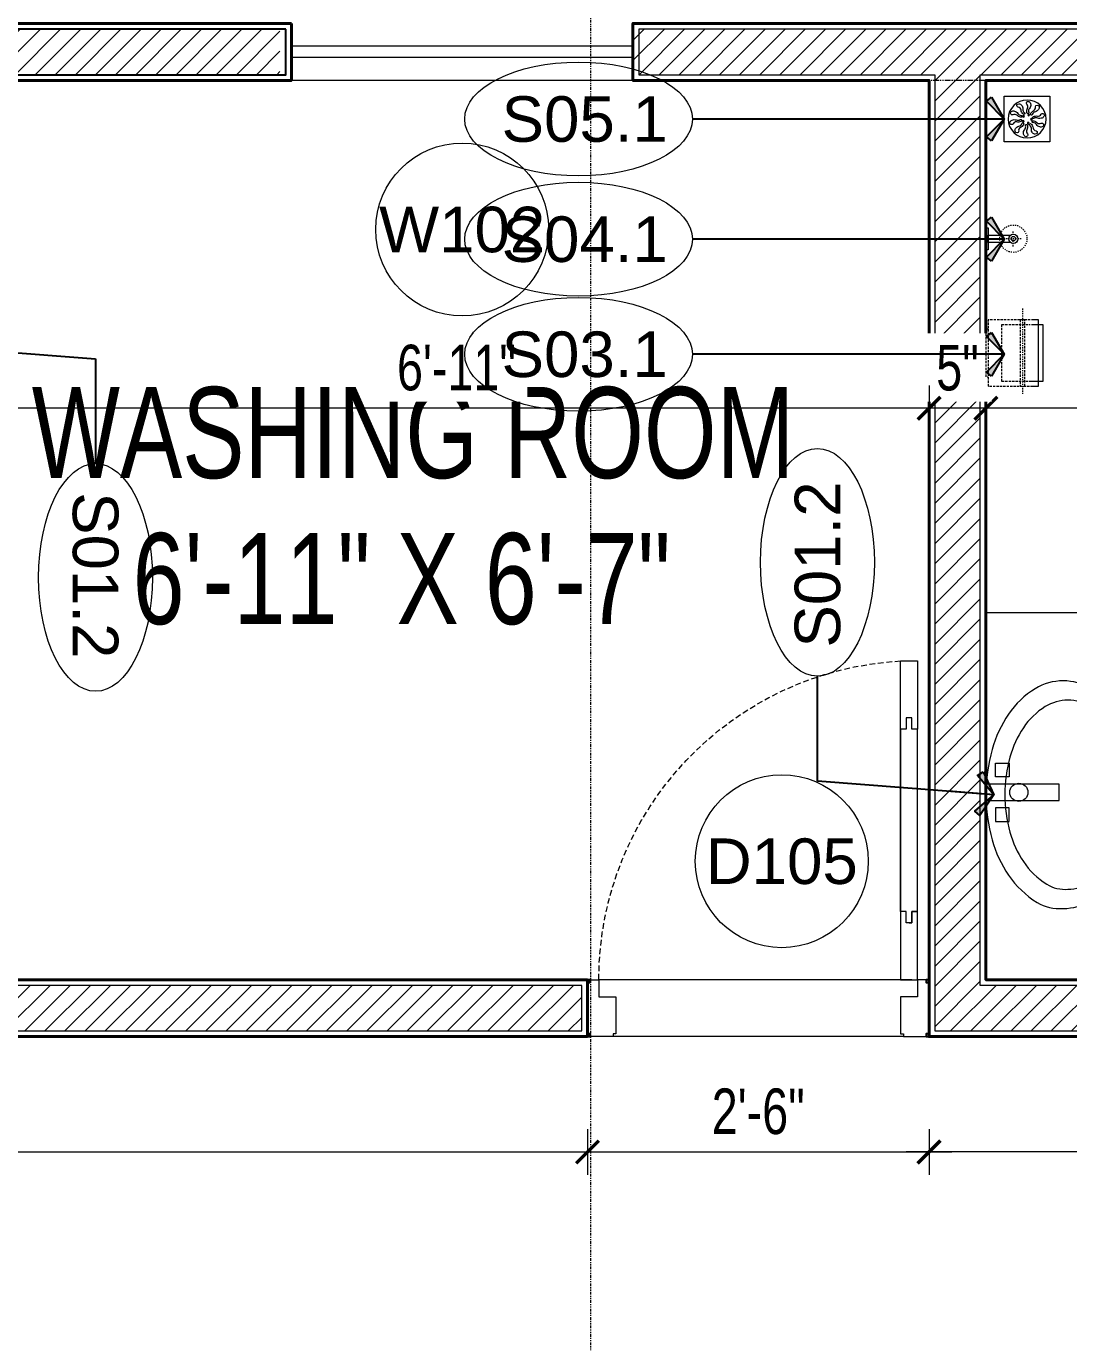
# Model space of a CAD drawing. Header units: inches. Extents: x 735 to 7643, y 526 to 1733.
# Drawn here: x 4946.1 to 5037.6, y 1338.2 to 1453.8 of the extents above; entities that cross this region are included whole.
import ezdxf
from ezdxf.enums import TextEntityAlignment as Align

# ---------------------------------------------------------------- set-up
doc = ezdxf.new("R2010")
doc.units = ezdxf.units.IN
doc.header["$MEASUREMENT"] = 0
for name, pattern in [('ACAD_ISO12W100', [21, 12, -3, 0, -3, 0, -3]), ('CENTER', [2, 1.25, -0.25, 0.25, -0.25]), ('DASH', [0.35, 0.25, -0.1]), ('DASHED', [0.75, 0.5, -0.25]), ('PHANTOMX2', [5, 2.5, -0.5, 0.5, -0.5, 0.5, -0.5])]:
    doc.linetypes.add(name, pattern=pattern)
for name, color, linetype, lineweight in [('Dimension', 22, 'Continuous', 13), ('DOOR', 115, 'Continuous', 15), ('Door & Window Dim', 5, 'Continuous', 15), ('Elevation Marker', 252, 'Continuous', 15), ('Glass', 5, 'Continuous', 9), ('grid', 9, 'Continuous', 13), ('HACTH', 8, 'Continuous', 9), ('I-DOOR-IDEN-N', 7, 'Continuous', 15), ('I-FURN-CODE', 171, 'Continuous', 15), ('I-WC----EXST', 7, 'Continuous', 15), ('I-WC----N', 7, 'Continuous', 15), ('wall 05', 3, 'Continuous', 40), ('WINDOW', 140, 'Continuous', 9)]:
    doc.layers.add(name, color=color, linetype=linetype, lineweight=lineweight)
for name, color, linetype in [('FREE-TEXT', 7, 'Continuous'), ('HATCH', 8, 'Continuous'), ('Text', 7, 'Continuous')]:
    doc.layers.add(name, color=color, linetype=linetype)
doc.styles.add('Arial', font='arial.ttf')
doc.styles.get("Standard").update_dxf_attribs({"font": 'isocp3.shx'})
doc.styles.add('Swiss721', font='swisscl.ttf')
doc.dimstyles.new('DIM08', dxfattribs={"dimtxt": 8, "dimasz": 4, "dimexe": 4, "dimexo": 0, "dimgap": 3, "dimtad": 1, "dimdec": 1, "dimzin": 3, "dimdsep": 46, "dimlunit": 4, "dimtxsty": 'Swiss721', "dimblk": 'ARCHTICK', "dimcen": 0, "dimdle": 4, "dimclrd": 256, "dimclre": 256, "dimclrt": 256, "dimadec": 0, "dimazin": 0, "dimtfac": 1, "dimtdec": 1, "dimtofl": 0, "dimtmove": 0, "dimatfit": 3, "dimldrblk": 'ARCHTICK', "dimfxl": 4, "dimfxlon": 1, "dimtfill": 1, "dimtolj": 1, "dimtzin": 0, "dimlwd": 9, "dimlwe": 9, "dimarcsym": 0})
doc.dimstyles.new('F50', dxfattribs={"dimscale": 50, "dimtxt": 1.6, "dimasz": 1, "dimexe": 1.5, "dimexo": 1, "dimgap": 0.5, "dimtad": 1, "dimdec": 0, "dimzin": 12, "dimdsep": 46, "dimtxsty": 'Arial', "dimblk1": 'ARCHTICK', "dimblk2": 'ARCHTICK', "dimsah": 1, "dimcen": 0, "dimdle": 1.5, "dimclrd": 9, "dimclre": 9, "dimclrt": 2, "dimadec": 0, "dimazin": 3, "dimtfac": 1, "dimtdec": 0, "dimtix": 1, "dimtmove": 2, "dimatfit": 3, "dimldrblk": 'ArrowNote', "dimfxl": 1, "dimtolj": 1, "dimtzin": 0, "dimarcsym": 0})
doc.dimstyles.get("Standard").update_dxf_attribs({"dimtxt": 2, "dimasz": 3, "dimexe": 2, "dimexo": 2, "dimgap": 1, "dimtad": 0, "dimtih": 1, "dimtoh": 1, "dimdec": 1, "dimzin": 0, "dimdsep": 46, "dimtxsty": 'Standard', "dimcen": 0, "dimclrd": 256, "dimclre": 256, "dimclrt": 256, "dimadec": 1, "dimazin": 0, "dimtfac": 1, "dimtdec": 1, "dimtofl": 0, "dimtmove": 0, "dimatfit": 3, "dimfxl": 1, "dimtolj": 1, "dimtzin": 0, "dimlwd": -1, "dimlwe": -1, "dimarcsym": 0})

# ---------------------------------------------------------------- blocks, each defined once
blk = doc.blocks.new('_ArchTick')
at = {"color": 0, "linetype": 'ByBlock', "const_width": 0.15}
blk.add_lwpolyline([(-0.5, -0.5), (0.5, 0.5)], dxfattribs=at)
blk = doc.blocks.new('*D403')
at = {"layer": 'Defpoints', "color": 0, "transparency": 16777216}
for p in [(4995.357178745646, 1365.08482493271), (5025.357178745646, 1365.084824932681), (5025.357178745646, 1354.948557167314)]:
    blk.add_point(p, dxfattribs=at)
at = {"layer": 'Door & Window Dim', "lineweight": 9, "transparency": 16777216}
for p, q in [((4995.357178745646, 1356.948557167314), (4995.357178745646, 1352.948557167314)), ((5025.357178745646, 1356.948557167314), (5025.357178745646, 1352.948557167314)), ((4993.357178745646, 1354.948557167314), (5027.357178745646, 1354.948557167314))]:
    blk.add_line(p, q, dxfattribs=at)
at = {"layer": 'Door & Window Dim', "lineweight": 9, "transparency": 16777216, "xscale": 2, "yscale": 2, "zscale": 2, "rotation": 180}
blk.add_blockref('_ArchTick', (4995.357178745646, 1354.948557167314), dxfattribs=at)
at = {"layer": 'Door & Window Dim', "lineweight": 9, "transparency": 16777216, "xscale": 2, "yscale": 2, "zscale": 2}
blk.add_blockref('_ArchTick', (5025.357178745646, 1354.948557167314), dxfattribs=at)
at = {"layer": 'Door & Window Dim', "transparency": 16777216, "insert": (5010.357178745646, 1358.497049958926), "char_height": 4, "attachment_point": 5, "style": 'Swiss721', "bg_fill": 3, "box_fill_scale": 1.25, "bg_fill_color": 256, "bg_fill_true_color": 13158600, "bg_fill_transparency": 0}
blk.add_mtext('\\A1;2\'-6"', dxfattribs=at)
blk = doc.blocks.new('A$C4F64215B')
at = {"layer": 'Defpoints'}
for points in [[(0, 5), (0.25, 5), (0.25, 4.75), (0, 4.75)], [(29.75, 5), (30, 5), (30, 4.75), (29.75, 4.75)], [(0, 0.25), (0.25, 0.25), (0.25, 0), (0, 0)], [(29.75, 0.25), (30, 0.25), (30, 0), (29.75, 0)]]:
    blk.add_lwpolyline(points, close=True, dxfattribs=at)
at = {"layer": 'DOOR'}
for points in [[(1.749999999970896, 10), (1.999999999970896, 10), (1.999999999970896, 11), (2.499999999970896, 11), (2.499999999970896, 5), (1, 5), (0.9999999999708962, 11), (1.499999999970896, 11), (1.499999999970896, 10), (1.749999999970896, 10), (1.499999999970896, 10), (1.499999999970896, 11), (1, 11), (1, 26.99999999994179), (1.499999999970896, 26.99999999994179), (1.499999999970896, 27.99999999994179), (1.999999999970896, 27.99999999994179), (1.999999999970896, 26.99999999994179), (2.499999999970896, 26.99999999994179), (2.499999999970896, 11), (2.500000000174623, 32.99999999994179), (1, 32.99999999994179), (0.9999999999708962, 26.99999999994179)], [(1, 5), (1, 3.5), (2.5, 3.5), (2.5, 0.25), (2.25, 0.25), (2.25, 0), (0.25, 0), (0.25, 0.25), (0, 0.25), (0, 4.75), (0.25, 4.75), (0.2499999999708962, 5), (1, 5)], [(29, 5), (29, 3.5), (27.5, 3.5), (27.5, 0.25), (27.75, 0.25), (27.75, 0), (29.75, 0), (29.75, 0.25), (30, 0.25), (30, 4.75), (29.75, 4.75), (29.7500000000291, 5), (29, 5)]]:
    blk.add_lwpolyline(points, dxfattribs=at)
at = {"layer": 'DOOR', "linetype": 'DASHED', "lineweight": 0}
blk.add_arc((0.9266246046317974, 4.970734000846278), 28.0733906499506, 0.05972982000981737, 86.78717007072858, dxfattribs=at)
at = {"layer": 'HACTH', "lineweight": 0, "ltscale": 10}
for p, q in [((1.5, 5.000000000029104), (29, 5)), ((2.25, 2.91038304567337e-11), (27.75, 0))]:
    blk.add_line(p, q, dxfattribs=at)
blk = doc.blocks.new('*D462')
at = {"layer": 'Defpoints', "color": 0, "transparency": 16777216}
for p in [(4865.357178745704, 1365.08482493271), (4995.357178745646, 1365.08482493271), (4995.357178745646, 1354.948557167314)]:
    blk.add_point(p, dxfattribs=at)
at = {"layer": 'Dimension', "lineweight": 9, "transparency": 16777216}
for p, q in [((4865.357178745704, 1356.948557167314), (4865.357178745704, 1352.948557167314)), ((4995.357178745646, 1356.948557167314), (4995.357178745646, 1352.948557167314)), ((4863.357178745704, 1354.948557167314), (4997.357178745646, 1354.948557167314))]:
    blk.add_line(p, q, dxfattribs=at)
at = {"layer": 'Dimension', "lineweight": 9, "transparency": 16777216, "xscale": 2, "yscale": 2, "zscale": 2, "rotation": 180}
blk.add_blockref('_ArchTick', (4865.357178745704, 1354.948557167314), dxfattribs=at)
at = {"layer": 'Dimension', "lineweight": 9, "transparency": 16777216, "xscale": 2, "yscale": 2, "zscale": 2}
blk.add_blockref('_ArchTick', (4995.357178745646, 1354.948557167314), dxfattribs=at)
at = {"layer": 'Dimension', "transparency": 16777216, "insert": (4930.357178745675, 1358.497049958926), "char_height": 4, "attachment_point": 5, "style": 'Swiss721', "bg_fill": 3, "box_fill_scale": 1.25, "bg_fill_color": 256, "bg_fill_true_color": 13158600, "bg_fill_transparency": 0}
blk.add_mtext('\\A1;10\'-10"', dxfattribs=at)
blk = doc.blocks.new('*D463')
at = {"layer": 'Defpoints', "color": 0, "transparency": 16777216}
for p in [(5025.357178745646, 1365.08482493271), (5072.357178745762, 1365.084824930789), (5025.357178745646, 1354.948557167314)]:
    blk.add_point(p, dxfattribs=at)
at = {"layer": 'Dimension', "lineweight": 9, "transparency": 16777216}
for p, q in [((5025.357178745646, 1356.948557167314), (5025.357178745646, 1352.948557167314)), ((5072.357178745762, 1356.948557167314), (5072.357178745762, 1352.948557167314)), ((5074.357178745762, 1354.948557167314), (5023.357178745646, 1354.948557167314))]:
    blk.add_line(p, q, dxfattribs=at)
at = {"layer": 'Dimension', "lineweight": 9, "transparency": 16777216, "xscale": 2, "yscale": 2, "zscale": 2, "rotation": 180}
blk.add_blockref('_ArchTick', (5025.357178745646, 1354.948557167314), dxfattribs=at)
at = {"layer": 'Dimension', "lineweight": 9, "transparency": 16777216, "xscale": 2, "yscale": 2, "zscale": 2}
blk.add_blockref('_ArchTick', (5072.357178745762, 1354.948557167314), dxfattribs=at)
at = {"layer": 'Dimension', "transparency": 16777216, "insert": (5048.857178745704, 1358.497049958926), "char_height": 4, "attachment_point": 5, "style": 'Swiss721', "bg_fill": 3, "box_fill_scale": 1.25, "bg_fill_color": 256, "bg_fill_true_color": 13158600, "bg_fill_transparency": 0}
blk.add_mtext('\\A1;3\'-11"', dxfattribs=at)
blk = doc.blocks.new('*D464')
at = {"layer": 'Defpoints', "color": 0, "transparency": 16777216}
for p in [(5030.357178745675, 1420.283626028628), (5030.357178745675, 1420.062819100189), (5102.357178745704, 1420.062819100072)]:
    blk.add_point(p, dxfattribs=at)
at = {"layer": 'Dimension', "lineweight": 9, "transparency": 16777216}
for p, q in [((5030.357178745675, 1420.062819100189), (5030.357178745675, 1422.283626028628)), ((5102.357178745704, 1420.062819100072), (5102.357178745704, 1422.283626028628)), ((5104.357178745704, 1420.283626028628), (5028.357178745675, 1420.283626028628))]:
    blk.add_line(p, q, dxfattribs=at)
at = {"layer": 'Dimension', "lineweight": 9, "transparency": 16777216, "xscale": 2, "yscale": 2, "zscale": 2, "rotation": 180}
blk.add_blockref('_ArchTick', (5030.357178745675, 1420.283626028628), dxfattribs=at)
at = {"layer": 'Dimension', "lineweight": 9, "transparency": 16777216, "xscale": 2, "yscale": 2, "zscale": 2}
blk.add_blockref('_ArchTick', (5102.357178745704, 1420.283626028628), dxfattribs=at)
at = {"layer": 'Dimension', "transparency": 16777216, "insert": (5066.357178745689, 1423.83211882024), "char_height": 4, "attachment_point": 5, "style": 'Swiss721', "bg_fill": 3, "box_fill_scale": 1.25, "bg_fill_color": 256, "bg_fill_true_color": 13158600, "bg_fill_transparency": 0}
blk.add_mtext('\\A1;6\'-0"', dxfattribs=at)
blk = doc.blocks.new('*D465')
at = {"layer": 'Defpoints', "color": 0, "transparency": 16777216}
blk.add_point((5030.357178745675, 1420.062819100189), dxfattribs=at)
at = {"layer": 'Dimension', "lineweight": 9, "transparency": 16777216}
for p, q in [((5025.357178745646, 1422.283626028628), (5025.357178745646, 1418.283626028628)), ((5030.357178745675, 1420.062819100189), (5030.357178745675, 1422.283626028628)), ((5032.357178745675, 1420.283626028628), (5023.357178745646, 1420.283626028628))]:
    blk.add_line(p, q, dxfattribs=at)
at = {"layer": 'Dimension', "lineweight": 9, "transparency": 16777216, "xscale": 2, "yscale": 2, "zscale": 2, "rotation": 180}
blk.add_blockref('_ArchTick', (5025.357178745646, 1420.283626028628), dxfattribs=at)
at = {"layer": 'Dimension', "lineweight": 9, "transparency": 16777216, "xscale": 2, "yscale": 2, "zscale": 2}
blk.add_blockref('_ArchTick', (5030.357178745675, 1420.283626028628), dxfattribs=at)
at = {"layer": 'Dimension', "transparency": 16777216, "insert": (5027.85717874566, 1423.824255124303), "char_height": 4, "attachment_point": 5, "style": 'Swiss721', "bg_fill": 3, "box_fill_scale": 1.25, "bg_fill_color": 256, "bg_fill_true_color": 13158600, "bg_fill_transparency": 0}
blk.add_mtext('\\A1;5"', dxfattribs=at)
at = {"layer": 'Defpoints', "color": 0, "transparency": 16777216}
for p in [(5025.357178745646, 1425.483833012288), (5025.357178745646, 1420.283626028628)]:
    blk.add_point(p, dxfattribs=at)
blk = doc.blocks.new('*D466')
at = {"layer": 'Defpoints', "color": 0, "transparency": 16777216}
for p in [(4942.357178745762, 1431.643253588089), (5025.357178745646, 1425.483833012288), (4942.357178745762, 1420.283626028628)]:
    blk.add_point(p, dxfattribs=at)
at = {"layer": 'Dimension', "lineweight": 9, "transparency": 16777216}
for p, q in [((4942.357178745762, 1422.283626028628), (4942.357178745762, 1418.283626028628)), ((5025.357178745646, 1422.283626028628), (5025.357178745646, 1418.283626028628)), ((5027.357178745646, 1420.283626028628), (4940.357178745762, 1420.283626028628))]:
    blk.add_line(p, q, dxfattribs=at)
at = {"layer": 'Dimension', "lineweight": 9, "transparency": 16777216, "xscale": 2, "yscale": 2, "zscale": 2, "rotation": 180}
blk.add_blockref('_ArchTick', (4942.357178745762, 1420.283626028628), dxfattribs=at)
at = {"layer": 'Dimension', "lineweight": 9, "transparency": 16777216, "xscale": 2, "yscale": 2, "zscale": 2}
blk.add_blockref('_ArchTick', (5025.357178745646, 1420.283626028628), dxfattribs=at)
at = {"layer": 'Dimension', "transparency": 16777216, "insert": (4983.857178745704, 1423.83211882024), "char_height": 4, "attachment_point": 5, "style": 'Swiss721', "bg_fill": 3, "box_fill_scale": 1.25, "bg_fill_color": 256, "bg_fill_true_color": 13158600, "bg_fill_transparency": 0}
blk.add_mtext('\\A1;6\'-11"', dxfattribs=at)
blk = doc.blocks.new('wall&door')
at = {"color": 0, "linetype": 'ByBlock', "lineweight": -2}
blk.add_circle((0, 0), 3.038638923750113, dxfattribs=at)
at = {"color": 0, "linetype": 'ByBlock', "lineweight": -2, "ltscale": 25.4, "style": 'Arial'}
blk.add_attdef('PT1', text='', height=1.6, dxfattribs=at).set_placement((0, 0), align=Align.MIDDLE_CENTER)
blk = doc.blocks.new('Floor Fin')
at = {"extrusion": (0, 0, -1)}
blk.add_ellipse((0, -2.273736754432321e-13), major_axis=(4, -7.347638122934264e-16), ratio=0.5, start_param=4.71238898038469, end_param=10.99557428756428, dxfattribs=at)
at = {"color": 0, "linetype": 'ByBlock', "lineweight": -2, "ltscale": 25.4, "style": 'Arial'}
blk.add_attdef('CA3', text='', height=1.6, dxfattribs=at).set_placement((0, 0), align=Align.MIDDLE_CENTER)
blk = doc.blocks.new('ArrowNote')
at = {"linetype": 'ByBlock', "lineweight": -2}
h = blk.add_hatch(color=0, dxfattribs=at)
h.paths.add_polyline_path([(-0.5556250000008731, -0.9623707299615489), (-0.7857724105924717, -0.7857724105997477), (0, 0)])
h.paths.add_polyline_path([(-0.5556250000008731, 0.9623707299615489), (0, 0), (-0.7857724105924717, 0.7857724105997477)])
at = {"color": 0, "linetype": 'ByBlock', "lineweight": -2}
for points in [[(-0.5556250000008731, 0.9623707299615489), (0, 0), (-0.7857724105924717, 0.7857724105997477)], [(-0.5556250000008731, -0.9623707299615489), (-0.7857724105924717, -0.7857724105997477), (0, 0)]]:
    blk.add_lwpolyline(points, close=True, dxfattribs=at)
blk.add_lwpolyline([(0, 0), (-2.000452689640952, 0)], dxfattribs=at)
blk = doc.blocks.new('HANDWASH-02-PLAN')
at = {"layer": 'I-WC----N', "color": 2}
for points in [[(5.105388728001799, -0.03545327218080305, 0.0685128341849857), (104.4428761235836, 13.64052750168047, 0.08064845703360715), (181.8497132692291, 49.5702046223896, 0.1070510984843923), (241.6892139073075, 112.2794171914615, 0.1606025609484499), (255.0596095666779, 169.3288566819028, 0.1380408177290992), (237.8797932018615, 230.3704045662143, 0.1070510984844329), (181.8497132692292, 289.0875087414161, 0.08064845703366162), (104.4428761235695, 325.0171858621216, 0.06851283418501364), (5.105388728001819, 338.6931666359865, 0.06851283418498871), (-94.23209866757678, 325.0171858621252, 0.08064845703361595), (-171.638935813226, 289.0875087414161, 0.1070510984844098), (-227.6690157458597, 230.370404566218, 0.1380408177290767), (-244.8488321106743, 169.3288566819029, 0.138040817729059), (-227.6690157458634, 108.2873087975913, 0.1070510984844102), (-171.6389358132265, 49.57020462238962, 0.08064845703363416), (-94.2320986675627, 13.6405275016773, 0.06851283418498137)], [(5.105388728001802, 41.53578644381878, 0.0675216935736056), (87.72235935093113, 52.74376115667882, 0.07986260034694788), (151.9391352699427, 82.12223381210605, 0.1071148054250401), (201.6999565374776, 133.5496735962301, 0.1625513480041399), (212.7596645016683, 180.1065854971625, 0.1397781252770938), (198.5596568842125, 229.9089738032076, 0.1071148054249968), (151.9391352699427, 278.090937182219, 0.079862600346856), (87.72235935093114, 307.4694098376604, 0.06752169357352077), (5.105388728001818, 318.6773845505068, 0.06752169357355169), (-77.51158189494207, 307.4694098376535, 0.07986260034685971), (-141.7283578139395, 278.090937182219, 0.1071148054249977), (-188.3488794282057, 229.9089738032108, 0.1397781252771178), (-202.5488870456652, 180.1065854971625, 0.1397781252770914), (-188.3488794282075, 130.3041971911107, 0.1071148054249686), (-141.7283578139395, 82.12223381210607, 0.07986260034688351), (-77.51158189494208, 52.74376115667565, 0.06752169357357289)]]:
    blk.add_lwpolyline(points, format="xyb", close=True, dxfattribs=at)
blk.add_circle((-0.02187734048447522, 72.32929734456184), 20.01578208547983, dxfattribs=at)
blk = doc.blocks.new('A$C01EB0BB3')
at = {"layer": 'I-WC----N', "color": 250, "ltscale": 0.5}
for points in [[(9.078843707087799, 6.421769326931098), (9.078843707087799, 0.003781239152885973), (10.50733516400214, 0.003781239152885973), (10.50733516400214, 6.421769326931098)], [(8.434620618761983, 2.055171582615003), (8.434620618761983, 0.8500512700120453), (7.2301993334695, 0.8500512700120453), (7.2301993334695, 2.055171582615003)], [(11.15155825234251, 2.055171582615003), (11.15155825234251, 0.8500512700120453), (12.35597953763499, 0.8500512700120453), (12.35597953763499, 2.055171582615003)]]:
    blk.add_lwpolyline(points, close=True, dxfattribs=at)
at = {"layer": 'I-WC----N', "color": 2, "xscale": 0.03999999999359716, "yscale": 0.03999999999359716, "zscale": 0.03999999999359716}
blk.add_blockref('HANDWASH-02-PLAN', (9.793964529162622, 0.001415080594597384), dxfattribs=at)
blk = doc.blocks.new('h')
at = {"layer": 'I-WC----N', "color": 252, "linetype": 'CENTER', "ltscale": 0.2}
for p, q in [((544297.3725312217, -25836.7882816003), (544297.3725312217, -25800.90632244026)), ((544280.5394874534, -25819.8480072173), (544314.2055749901, -25819.8480072173))]:
    blk.add_line(p, q, dxfattribs=at)
at = {"layer": 'I-WC----N'}
blk.add_lwpolyline([(544273.0331409274, -25759.8480072173), (544321.0331409274, -25759.8480072173), (544321.0331409274, -25764.8480072173), (544273.0331409274, -25764.8480072173)], close=True, dxfattribs=at)
blk.add_lwpolyline([(544289.0331409274, -25813.8480072173), (544289.0331409274, -25764.8480072173), (544305.0331409274, -25764.8480072173), (544305.0331409274, -25813.8480072173)], dxfattribs=at)
at = {"layer": 'I-WC----N', "linetype": 'DASH', "ltscale": 5}
blk.add_circle((544297.3725312217, -25819.8480072173), 30, dxfattribs=at)
at = {"layer": 'I-WC----N'}
for centre, radius in [((544297.0331409274, -25819.8480072173), 10), ((544297.3725312217, -25819.8480072173), 5)]:
    blk.add_circle(centre, radius, dxfattribs=at)
blk = doc.blocks.new('typical king$0$5767 PAPER HOLDER')
at = {"color": 0, "linetype": 'CENTER', "lineweight": -2, "ltscale": 0.5}
blk.add_line((80, 97.5), (80, -92.5), dxfattribs=at)
at = {"color": 0, "linetype": 'DASHED', "lineweight": -2, "ltscale": 10, "flags": 128}
for points in [[(96.99689220590517, 72.5), (5, 72.5), (5, -72.5), (99.99999999254942, -72.5)], [(5, 52.5), (0, 52.5), (0, -52.5), (5, -52.5)]]:
    blk.add_lwpolyline(points, dxfattribs=at)
at = {"color": 0, "linetype": 'DASHED', "lineweight": -2, "ltscale": 10}
blk.add_lwpolyline([(99.999999992433, -62.5), (35, -62.5), (35, 62.5), (96.99689220590517, 62.5)], dxfattribs=at)
blk.add_lwpolyline([(75, -72.5), (85, -72.5), (85, 72.5), (75, 72.5)], close=True, dxfattribs=at)
at = {"color": 0, "linetype": 'ByBlock', "lineweight": -2, "flags": 128}
blk.add_lwpolyline([(99.99999999254942, -72.5), (115, -72.5), (115, 72.5), (99.99999998987187, 72.5)], dxfattribs=at)
at = {"color": 0, "linetype": 'ByBlock', "lineweight": -2}
blk.add_lwpolyline([(99.99999999138527, 62.5), (125, 62.5), (125, -62.5), (99.999999992433, -62.5)], dxfattribs=at)
blk = doc.blocks.new('floor drain 01')
at = {"color": 0}
blk.add_lwpolyline([(-10, -10), (90, -10), (90, 90), (-10, 90)], close=True, dxfattribs=at)
for points in [[(13.58954937255476, 67.51505117848865, 0.191053483995659), (14.79069440408784, 61.03305027249735, 0.1943362673357394), (21.89737514902663, 55.74993930227356, -0.2726064091756643), (28.50698137920699, 49.88544705393724, 1.04073225767722), (32.45272628399835, 51.02199114018003, 0.09134571656797691), (31.83705554960761, 52.57716721325414, 0.1607825822646609), (25.31024571598391, 58.64739925469621, -0.3236584951667658), (21.53147589240689, 66.62494710457395, 0.9107900233739347)], [(34.80643791207694, 77.78381738965982, 0.191053483995659), (31.96816011739429, 71.83375316375168, 0.1943362673357394), (34.61225089913933, 63.38242447105586, -0.2726064091756643), (36.51247260975651, 54.75292151322355, 1.04073225767722), (40.37269114558876, 53.35315432940843, 0.09134571656797691), (40.78871261903259, 54.97320037975442, 0.1607825822646609), (39.07640541647561, 63.72048382583307, -0.3236584951667658), (40.70840138709173, 72.39556078397436, 0.9107900233739347)], [(58.00709064648254, 73.6204495827551, 0.191053483995659), (52.21351567364763, 70.47504433599534, 0.1943362673357394), (49.38506368288654, 62.08361823129235, -0.2726064091756643), (45.8500807666278, 53.98528138783877, 1.04073225767722), (48.15030065688188, 50.58386642200639, 0.09134571656797691), (49.43910827529908, 51.6499799216399, 0.1607825822646609), (53.19534685611143, 59.73314980516443, -0.3236584951667658), (59.614741629528, 65.79217132847407, 0.9107900233739347)], [(2.460555314450176, 46.73647061924567, 0.191053483995659), (7.242326595514896, 42.19843706412939, 0.1943362673357394), (16.09708680634503, 42.10151264068554, -0.2726064091756643), (24.89143262842845, 41.24206781401881, 1.04073225767722), (27.41556345943536, 44.48080195893999, 0.09134571656797691), (26.00336581190641, 45.37708365335129, 0.1607825822646609), (17.15507286542561, 46.45164196996484, -0.3236584951667658), (9.40889888475067, 50.68450857987045, 0.9107900233739347)], [(5.670353207518929, 23.38478724771994, 0.191053483995659), (12.20627663533378, 22.5240956194466, 0.1943362673357394), (19.42689887357119, 27.65037957820459, -0.2726064091756643), (27.04684309240838, 32.12426088546636, 1.04073225767722), (27.185227664173, 36.2280987262202, 0.09134571656797691), (25.51591460611962, 36.12313689826988, 0.1607825822646609), (17.72588570996595, 31.79157673593727, -0.3236584951667658), (8.971082749965717, 30.6629509307968, 0.9107900233739347)], [(21.99290935347381, 6.379550417215796, 0.191053483995659), (27.78648432630871, 9.524955663975561, 0.1943362673357394), (30.61493631706981, 17.91638176864944, -0.2726064091756643), (34.14991923332855, 26.01471861213213, 1.04073225767722), (31.84969934307446, 29.4161335779354, 0.09134571656797691), (30.56089172465727, 28.350020078331, 0.1607825822646609), (26.80465314384492, 20.26685019477736, -0.3236584951667658), (20.38525837042835, 14.20782867149683, 0.9107900233739347)], [(66.41045062744524, 12.48494882145314, 0.191053483995659), (65.20930559591216, 18.96694972744444, 0.1943362673357394), (58.10262485095882, 24.25006069769734, -0.2726064091756643), (51.49301862077846, 30.11455294600455, 1.04073225767722), (47.5472737159871, 28.97800885984907, 0.09134571656797691), (48.16294445040694, 27.42283278677496, 0.1607825822646609), (54.68975428400154, 21.35260074530379, -0.3236584951667658), (58.46852410759311, 13.37505289542605, 0.9107900233739347)], [(74.32964679240831, 56.61521275222185, 0.191053483995659), (67.79372336465167, 57.4759043805243, 0.1943362673357394), (60.57310112635605, 52.3496204217372, -0.2726064091756643), (52.95315690759162, 47.87573911450454, 1.04073225767722), (52.81477233575424, 43.7719012737216, 0.09134571656797691), (54.48408539386583, 43.87686310170102, 0.1607825822646609), (62.27411428996129, 48.20842326400452, -0.3236584951667658), (71.02891724996152, 49.337049069145, 0.9107900233739347)], [(77.53944468541886, 33.26352938075433, 0.191053483995659), (72.75767340433958, 37.80156293587061, 0.1943362673357394), (63.90291319350945, 37.89848735934356, -0.2726064091756643), (55.10856737142603, 38.75793218595209, 1.04073225767722), (52.58443654041912, 35.51919804106001, 0.09134571656797691), (53.99663418796263, 34.62291634664871, 0.1607825822646609), (62.84492713444342, 33.54835803006426, -0.3236584951667658), (70.59110111511836, 29.31549142012955, 0.9107900233739347)], [(45.19356208798126, 2.216182610281976, 0.191053483995659), (48.03183988263481, 8.166246836219216, 0.1943362673357394), (45.38774910087523, 16.61757552888594, -0.2726064091756643), (43.48752739027259, 25.24707848674734, 1.04073225767722), (39.62730885444034, 26.64684567053337, 0.09134571656797691), (39.21128738098196, 25.02679962021648, 0.1607825822646609), (40.92359458353894, 16.27951617413783, -0.3236584951667658), (39.29159861293738, 7.604439215967432, 0.9107900233739347)]]:
    blk.add_lwpolyline(points, format="xyb", close=True, dxfattribs=at)
for centre, radius in [((40, 40), 41.66666666666667), ((31.9206651946879, 45.21610358142061), 1.829220414801966), ((32.54253894122667, 33.92796063714195), 1.829220414801966), ((42.46415754262125, 49.29576866497518), 1.829220414801966), ((43.47037040113355, 31.03116971137933), 1.829220414801966), ((49.60226792027242, 40.52899740517023), 1.829220414801966)]:
    blk.add_circle(centre, radius, dxfattribs=at)
blk = doc.blocks.new('*D510')
at = {"layer": 'Defpoints', "color": 0, "transparency": 16777216}
for p in [(5206.572620931042, 1370.841527252851), (5207.162451812767, 1368.850689431775), (4794.402189860183, 1248.726683840903)]:
    blk.add_point(p, dxfattribs=at)
at = {"layer": 'FREE-TEXT', "transparency": 16777216}
for p, q in [((5204.286038982109, 1367.998486857487), (5023.402939505168, 1314.407763934675)), ((5207.140755980568, 1368.923918699079), (5207.730586862293, 1366.933080878003)), ((4797.868433572567, 1247.588048594115), (4978.751533049507, 1301.178771516927)), ((4794.970324909708, 1246.809075287131), (4795.560155791433, 1244.818237466055))]:
    blk.add_line(p, q, dxfattribs=at)
for points in [[(5204.144005219728, 1368.47788899593), (5204.42807274449, 1367.519084719044), (5207.162451812767, 1368.850689431775)], [(4797.726399810185, 1248.067450732558), (4798.010467334948, 1247.108646455672), (4794.992020741908, 1246.735846019827)]]:
    blk.add_solid(points, dxfattribs=at)
at = {"layer": 'FREE-TEXT', "transparency": 16777216, "insert": (5001.077236277338, 1307.793267725801), "char_height": 10, "attachment_point": 5, "rotation": 16.50311812651671}
blk.add_mtext('\\A1;35\'-9.9"', dxfattribs=at)

msp = doc.modelspace()

# ---------------------------------------------------------------- linework, layer by layer
at = {"layer": 'Glass', "ltscale": 10}
for points in [[(4999.357178745646, 1452.084824932681), (4969.357178745646, 1452.084824932681)], [(4999.357178745646, 1451.084824932681), (4969.357178745646, 1451.084824932681)]]:
    msp.add_lwpolyline(points, dxfattribs=at)
at = {"layer": 'grid', "linetype": 'PHANTOMX2', "ltscale": 0.2}
msp.add_line((5339.23333017173, 1449.084824932681), (4648.234077833244, 1449.084824932681), dxfattribs=at)
at = {"layer": 'HATCH', "lineweight": 0}
msp.add_line((4994.857178745646, 1369.58482493271), (4941.857178745704, 1369.58482493271), dxfattribs=at)
at = {"layer": 'HATCH'}
msp.add_lwpolyline([(4968.857178745762, 1453.584824932681), (4942.857178745704, 1453.584824932681), (4942.857178745704, 1449.584824932681), (4968.857178745704, 1449.584824932681)], close=True, dxfattribs=at)
at = {"layer": 'I-WC----EXST'}
msp.add_lwpolyline([(5043.902539255243, 1402.336211725575), (5043.902539255243, 1370.08482493271), (5030.357178745588, 1370.08482493271), (5030.357178745588, 1402.336211725575)], close=True, dxfattribs=at)
at = {"layer": 'wall 05'}
msp.add_line((4995.357178745646, 1370.08482493271), (4942.357178745704, 1370.08482493271), dxfattribs=at)
msp.add_lwpolyline([(4969.357178745762, 1454.084824932681), (4942.357178745704, 1454.084824932681), (4942.357178745704, 1449.084824932681), (4969.357178745704, 1449.084824932681)], close=True, dxfattribs=at)
at = {"layer": 'WINDOW', "linetype": 'Continuous', "ltscale": 10}
msp.add_lwpolyline([(4999.357178745646, 1449.084824932681), (4969.357178745646, 1449.084824932681)], dxfattribs=at)

# ---------------------------------------------------------------- block references
at = {"layer": 'I-DOOR-IDEN-N'}
ref = msp.add_blockref('wall&door', (5012.422895708674, 1380.491241745738), dxfattribs=dict(at, xscale=2.5, yscale=2.5, zscale=2.5))
ref.add_attrib('PT1', 'D105', dxfattribs={"layer": '0', "color": 7, "linetype": 'ByBlock', "lineweight": -2, "ltscale": 25.4, "height": 4, "style": 'Arial'}).set_placement((5012.422895708674, 1380.491241745738), align=Align.MIDDLE_CENTER)
at = {"layer": 'I-FURN-CODE'}
ref = msp.add_blockref('Floor Fin', (4994.577669920312, 1445.691789519769), dxfattribs=dict(at, xscale=-2.5, yscale=2.5, zscale=2.5, rotation=180))
ref.add_attrib('CA3', 'S05.1', dxfattribs={"layer": '0', "color": 7, "linetype": 'ByBlock', "lineweight": -2, "ltscale": 25.4, "height": 4, "style": 'Arial'}).set_placement((4995.11791548648, 1445.691789519769), align=Align.MIDDLE_CENTER)
ref = msp.add_blockref('Floor Fin', (5015.555726109946, 1406.749536839605), dxfattribs=dict(at, xscale=-2.5, yscale=2.5, zscale=2.5, rotation=270))
ref.add_attrib('CA3', 'S01.2', dxfattribs={"layer": '0', "color": 7, "linetype": 'ByBlock', "lineweight": -2, "ltscale": 25.4, "height": 4, "rotation": 90, "style": 'Arial'}).set_placement((5015.555726109946, 1406.558540932368), align=Align.MIDDLE_CENTER)
ref = msp.add_blockref('Floor Fin', (4952.158631381346, 1405.420113025815), dxfattribs=dict(at, xscale=-2.5, yscale=2.5, zscale=2.5, rotation=90))
ref.add_attrib('CA3', 'S01.2', dxfattribs={"layer": '0', "color": 7, "linetype": 'ByBlock', "lineweight": -2, "ltscale": 25.4, "height": 4, "rotation": 270, "style": 'Arial'}).set_placement((4952.158631381346, 1405.611108933052), align=Align.MIDDLE_CENTER)
at = {"layer": 'I-WC----EXST', "rotation": 270}
msp.add_blockref('A$C01EB0BB3', (5030.353397506435, 1396.336222971877), dxfattribs=at)
at = {"layer": 'I-WC----N'}
for name, p, xscale, yscale, zscale, rotation in [('floor drain 01', (5032.368834674562, 1447.291789521259), -0.03999999997904524, 0.0400000000372529, 0.04, 180), ('h', (3999.96325899681, -20336.71585392436), 0.03999999997904524, 0.03999999997904524, 0.03999999997904524, 90)]:
    msp.add_blockref(name, p, dxfattribs=dict(at, xscale=xscale, yscale=yscale, zscale=zscale, rotation=rotation))

# ---------------------------------------------------------------- texts
at = {"layer": 'Text', "char_height": 8, "style": 'Swiss721'}
for s, insert, width, attachment_point in [('WASHING ROOM', (4946.561975375604, 1422.148307659751), 92.60761401546188, 1), ('\\A1;6\'-11" X 6\'-7" ', (4955.419315393752, 1401.207170520735), 69.81624548560649, 7)]:
    msp.add_mtext(s, dxfattribs=dict(at, insert=insert, width=width, attachment_point=attachment_point))

# ---------------------------------------------------------------- dimensions: what is measured, and where the dimension line sits
at = {"layer": 'Door & Window Dim'}
dim = msp.add_linear_dim(base=(5025.357178745646, 1354.948557167314), p1=(4995.357178745646, 1365.08482493271), p2=(5025.357178745646, 1365.084824932681), dimstyle='DIM08', override={"dimscale": 0.5, "dimarcsym": 2}, dxfattribs=at)
dim.commit()
dim.dimension.update_dxf_attribs({"geometry": '*D403', "text_midpoint": (5010.357178745646, 1358.497049958926)})

# ---------------------------------------------------------------- leaders
at = {"layer": 'I-FURN-CODE'}
for points, override in [([(5031.968834674772, 1445.691789519769), (5004.577669920312, 1445.691789519769)], {"dimasz": 0.04, "dimgap": 0.5, "dimtad": 0, "dimfxl": 0.18}), ([(5031.968834674772, 1435.136309442692), (5004.577669920312, 1435.136309442692)], {"dimasz": 0.04, "dimgap": 0.5, "dimtad": 0, "dimfxl": 0.18}), ([(5031.062778790249, 1386.338042893622), (5015.555726109946, 1387.538694833056), (5015.555726109946, 1396.749536839605)], {"dimasz": 0.04, "dimtad": 0, "dimfxl": 0.18})]:
    msp.add_leader(points, dimstyle='F50', override=override, dxfattribs=at)

# ---------------------------------------------------------------- next in the draw order: hatches: boundary and pattern name
at = {"layer": 'HATCH', "lineweight": 0}
h = msp.add_hatch(dxfattribs=at)
h.set_pattern_fill('ANSI31', color=256, scale=10, style=0)
h.set_pattern_definition([(45, (-407953.1580368365, -239425.4894394723), (-0.8838834764831843, 0.8838834764831844), [])])
h.paths.add_polyline_path([(4929.857178745762, 1223.58482493271), (4704.857178745704, 1223.584824932652), (4704.857178745646, 1219.584824932652), (4929.857178745704, 1219.584824932681)])
h.paths.add_polyline_path([(4696.857178745646, 1333.58482493271), (4692.857178745646, 1333.584824932681), (4692.857178745762, 1296.584824932681), (4696.857178745588, 1296.584824932681), (4864.857178745646, 1296.584824932739), (4864.857178745646, 1300.58482493271), (4696.857178745588, 1300.584824932681)])
h.paths.add_polyline_path([(4696.857178745675, 1226.58482493271), (4696.857178745588, 1224.584824932681)])
h.paths.add_polyline_path([(4696.857178745762, 1211.58482493271), (4692.857178745704, 1211.584824932681), (4692.857178745646, 1188.584824932681), (4696.85717874582, 1188.584824932681)])
h.paths.add_polyline_path([(4994.857178745646, 1369.58482493271), (4941.857178745704, 1369.58482493271), (4941.857178745762, 1441.58482493271), (4937.857178745704, 1441.58482493271), (4937.857178745762, 1369.584824932739), (4864.857178745588, 1369.58482493271), (4864.857178745704, 1418.58482493271), (4860.857178745704, 1418.58482493271), (4860.857178745646, 1346.58482493271), (4864.857178745646, 1346.584824932739), (4864.857178745704, 1365.58482493271), (4994.857178745646, 1365.58482493271)])
h.paths.add_polyline_path([(5050.857178745704, 1453.584824932681), (4999.357178745646, 1453.584824932652), (4999.357178745704, 1449.584824932681), (5025.857178745646, 1449.584824932681), (5025.857178745646, 1365.584824932681), (5071.857178745762, 1365.584824932681), (5071.857178745646, 1369.584824932652), (5029.857178745588, 1369.58482493271), (5029.857178745704, 1449.58482493271), (5050.857178745704, 1449.584824932681)])
h.paths.add_polyline_path([(5291.857178745646, 1320.084824932681), (5287.857178745762, 1320.08482493271), (5287.857178745704, 1268.584824932681), (5102.857178745529, 1268.58482493271), (5102.857178745413, 1224.58482493271), (5106.857178745646, 1224.584824932681), (5106.857178745588, 1264.58482493271), (5287.857178745762, 1264.584824932623), (5287.857178745704, 1224.58482493271), (5291.857178745646, 1224.58482493271)])
h.paths.add_polyline_path([(5167.857178745529, 1453.584824932681), (5114.857178745646, 1453.584824932652), (5114.857178745704, 1449.584824932652), (5167.857178745471, 1449.584824932623)])
h.paths.add_polyline_path([(4968.357178745762, 1453.584824932681), (4942.857178745704, 1453.584824932681), (4942.857178745704, 1449.584824932681), (4968.357178745704, 1449.584824932681)])
h.paths.add_polyline_path([(4882.357178745762, 1453.584824932652), (4820.337178745744, 1453.584824932652), (4820.337178745744, 1449.584824932652), (4882.35717874582, 1449.584824932681)])
h.paths.add_polyline_path([(4929.85717874582, 1453.584824932681), (4913.35717874582, 1453.58482493271), (4913.357178745762, 1449.58482493271), (4929.85717874582, 1449.584824932681)])
h.paths.add_polyline_path([(5291.857178745646, 1441.58482493271), (5287.857178745762, 1441.584824932681), (5287.857178745646, 1393.084824932681), (5291.857178745646, 1393.084824932652)])
h.paths.add_polyline_path([(5279.857178745646, 1449.58482493271), (5279.857178745646, 1453.584824932681), (5240.857178745471, 1453.584824932681), (5240.857178745588, 1449.584824932681)])
h.paths.add_polyline_path([(4696.857178745646, 1441.584824932652), (4692.857178745762, 1441.58482493271), (4692.857178745762, 1406.58482493271), (4696.857178745704, 1406.584824932652)])
h.paths.add_polyline_path([(4704.857178745704, 1453.584824932681), (4704.857178745704, 1449.584824932623), (4747.337178745685, 1449.584824932594), (4747.337178745802, 1453.584824932681)])

# ---------------------------------------------------------------- next in the draw order: linework, layer by layer
at = {"layer": 'Elevation Marker', "linetype": 'ACAD_ISO12W100', "ltscale": 0.02}
msp.add_line((4995.656337264169, 911.7441636903677), (4995.656337264169, 1486.285687795345), dxfattribs=at)
at = {"layer": 'HATCH', "lineweight": 0}
for p, q in [((4994.857178745646, 1365.58482493271), (4994.857178745646, 1369.58482493271)), ((4864.857178745704, 1365.58482493271), (4994.857178745646, 1365.58482493271))]:
    msp.add_line(p, q, dxfattribs=at)
msp.add_lwpolyline([(5050.857178745704, 1453.584824932681), (4999.857178745646, 1453.584824932652), (4999.857178745704, 1449.584824932681), (5025.857178745646, 1449.584824932681), (5025.857178745646, 1365.584824932681), (5071.857178745762, 1365.584824932681), (5071.857178745646, 1369.584824932652), (5029.857178745588, 1369.58482493271), (5029.857178745704, 1449.58482493271), (5050.857178745704, 1449.584824932681)], close=True, dxfattribs=at)
at = {"layer": 'wall 05'}
for p, q in [((4995.357178745646, 1365.08482493271), (4995.357178745646, 1370.08482493271)), ((4865.357178745704, 1365.08482493271), (4995.357178745646, 1365.08482493271))]:
    msp.add_line(p, q, dxfattribs=at)
msp.add_lwpolyline([(5051.357178745704, 1454.084824932681), (4999.357178745646, 1454.084824932652), (4999.357178745704, 1449.084824932681), (5025.357178745646, 1449.084824932681), (5025.357178745646, 1365.084824932681), (5072.357178745762, 1365.084824932681), (5072.357178745646, 1370.084824932652), (5030.357178745588, 1370.08482493271), (5030.357178745704, 1449.08482493271), (5051.357178745704, 1449.084824932681)], close=True, dxfattribs=at)

# ---------------------------------------------------------------- next in the draw order: block references
at = {"layer": 'DOOR', "lineweight": 0, "xscale": -1}
msp.add_blockref('A$C4F64215B', (5025.357178745588, 1365.084824932681), dxfattribs=at)

# ---------------------------------------------------------------- next in the draw order: dimensions: what is measured, and where the dimension line sits
at = {"layer": 'Dimension'}
for base, p1, p2, picture, middle in [((5030.357178745675, 1420.283626028628), (5102.357178745704, 1420.062819100072), (5030.357178745675, 1420.062819100189), '*D464', (5066.357178745689, 1423.83211882024)), ((4995.357178745646, 1354.948557167314), (4865.357178745704, 1365.08482493271), (4995.357178745646, 1365.08482493271), '*D462', (4930.357178745675, 1358.497049958926))]:
    dim = msp.add_linear_dim(base=base, p1=p1, p2=p2, dimstyle='DIM08', override={"dimscale": 0.5, "dimarcsym": 2}, dxfattribs=at)
    dim.commit()
    dim.dimension.update_dxf_attribs({"geometry": picture, "text_midpoint": middle})
dim = msp.add_linear_dim(base=(5025.357178745646, 1354.948557167314), p1=(5072.357178745762, 1365.084824930789), p2=(5025.357178745646, 1365.08482493271), angle=180, dimstyle='DIM08', override={"dimscale": 0.5, "dimarcsym": 2}, dxfattribs=at)
dim.commit()
dim.dimension.update_dxf_attribs({"geometry": '*D463', "text_midpoint": (5048.857178745704, 1358.497049958926)})

# ---------------------------------------------------------------- next in the draw order: dimensions: what is measured, and where the dimension line sits
dim = msp.add_linear_dim(base=(5025.357178745646, 1420.283626028628), p1=(5030.357178745675, 1420.062819100189), p2=(5025.357178745646, 1425.483833012288), dimstyle='DIM08', override={"dimscale": 0.5, "dimarcsym": 2}, dxfattribs=at)
dim.commit()
dim.dimension.update_dxf_attribs({"geometry": '*D465', "text_midpoint": (5027.85717874566, 1420.283626028628), "dimtype": 160})
at = {"layer": 'FREE-TEXT'}
dim = msp.add_aligned_dim(p1=(4794.402189860184, 1248.726683840903), p2=(5206.572620931043, 1370.841527252851), distance=-2.07637561603431, dimstyle='Standard', override={"dimtxt": 10, "dimtih": 0, "dimtoh": 0, "dimlunit": 3}, dxfattribs=at)
dim.commit()
dim.dimension.update_dxf_attribs({"geometry": '*D510', "text_midpoint": (5001.077236277338, 1307.793267725801)})

# ---------------------------------------------------------------- next in the draw order: block references
at = {"layer": 'I-WC----N', "extrusion": (0, 0, -1), "xscale": -0.03999999997904524, "yscale": 0.03999999997904524, "zscale": 0.04}
msp.add_blockref('typical king$0$5767 PAPER HOLDER', (-5030.357178745704, 1425.137700996012), dxfattribs=at)

# ---------------------------------------------------------------- next in the draw order: dimensions: what is measured, and where the dimension line sits
at = {"layer": 'Dimension'}
dim = msp.add_linear_dim(base=(4942.357178745762, 1420.283626028628), p1=(5025.357178745646, 1425.483833012288), p2=(4942.357178745762, 1431.643253588089), dimstyle='DIM08', override={"dimscale": 0.5, "dimarcsym": 2}, dxfattribs=at)
dim.commit()
dim.dimension.update_dxf_attribs({"geometry": '*D466', "text_midpoint": (4983.857178745704, 1423.83211882024)})

# ---------------------------------------------------------------- next in the draw order: block references
at = {"layer": 'I-DOOR-IDEN-N'}
ref = msp.add_blockref('wall&door', (4984.357178745646, 1435.988227623311), dxfattribs=dict(at, xscale=2.5, yscale=2.5, zscale=2.5))
ref.add_attrib('PT1', 'W102', dxfattribs={"layer": '0', "color": 7, "linetype": 'ByBlock', "lineweight": -2, "ltscale": 25.4, "height": 4, "style": 'Arial'}).set_placement((4984.357178745646, 1435.988227623311), align=Align.MIDDLE_CENTER)
at = {"layer": 'I-FURN-CODE'}
ref = msp.add_blockref('Floor Fin', (4994.577669920312, 1435.136309442692), dxfattribs=dict(at, xscale=-2.5, yscale=2.5, zscale=2.5, rotation=180))
ref.add_attrib('CA3', 'S04.1', dxfattribs={"layer": '0', "color": 7, "linetype": 'ByBlock', "lineweight": -2, "ltscale": 25.4, "height": 4, "style": 'Arial'}).set_placement((4995.11791548648, 1435.136309442692), align=Align.MIDDLE_CENTER)
ref = msp.add_blockref('Floor Fin', (4994.577669920312, 1425.024103845848), dxfattribs=dict(at, xscale=-2.5, yscale=2.5, zscale=2.5, rotation=180))
ref.add_attrib('CA3', 'S03.1', dxfattribs={"layer": '0', "color": 7, "linetype": 'ByBlock', "lineweight": -2, "ltscale": 25.4, "height": 4, "style": 'Arial'}).set_placement((4995.11791548648, 1425.026832358795), align=Align.MIDDLE_CENTER)

# ---------------------------------------------------------------- next in the draw order: leaders
for points, override in [([(4936.651578701043, 1425.831606971798), (4952.158631381346, 1424.630955032364), (4952.158631381346, 1415.420113025815)], {"dimasz": 0.04, "dimtad": 0, "dimfxl": 0.18}), ([(5031.968834674772, 1425.024103845848), (5004.577669920312, 1425.024103845848)], {"dimasz": 0.04, "dimgap": 0.5, "dimtad": 0, "dimfxl": 0.18})]:
    msp.add_leader(points, dimstyle='F50', override=override, dxfattribs=at)

doc.saveas('drawing.dxf')
